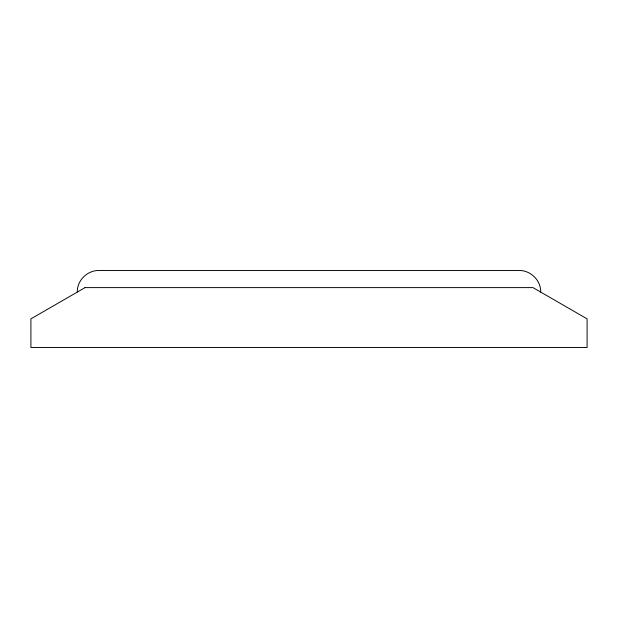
<?xml version="1.0" encoding="UTF-8"?>
<svg xmlns="http://www.w3.org/2000/svg" width="618" height="618" viewBox="0 0 618 618"><rect width="100%" height="100%" fill="white"/><g stroke="black" fill="none" stroke-linecap="round" stroke-linejoin="round"><path stroke-width="0.93" d="M77.644 291.889L77.296 291.889C77.119 280.147 87.671 270.051 99.359 270.491L518.641 270.491C530.329 270.051 540.881 280.147 540.704 291.889L540.356 291.889M85.052 287.609L30.9 318.873L30.9 347.509L587.1 347.509L587.1 318.873L532.948 287.609L85.052 287.609"/></g></svg>
